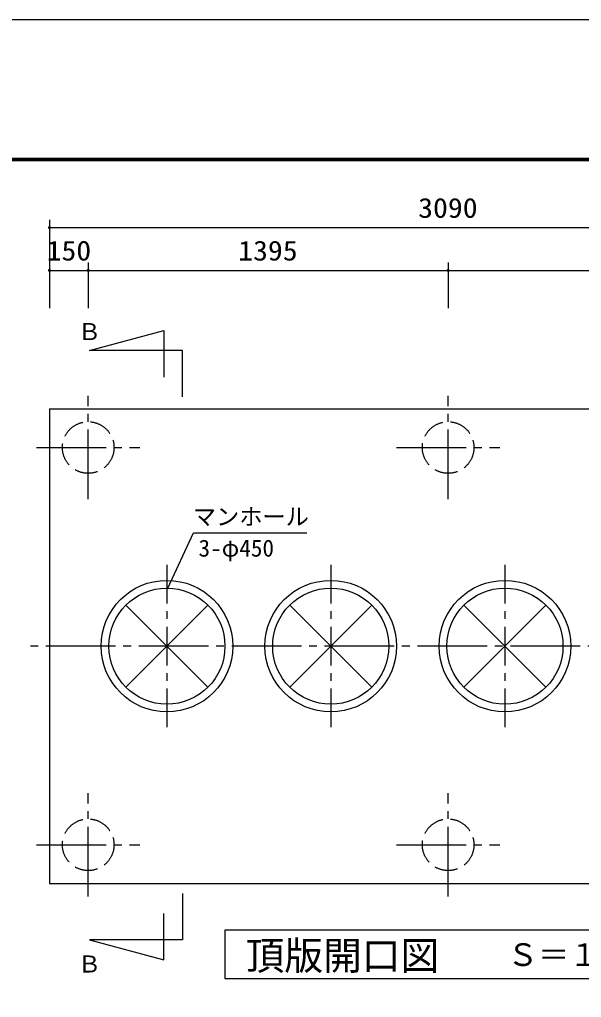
# Model space of a CAD drawing. Units: millimetres, scale not verified. Extents: x -8910 to 8910, y -6308 to 6308.
# Drawn here: x -6545 to -4368, y 2516 to 6308 of the extents above; entities that cross this region are included whole.
import ezdxf
from ezdxf.enums import TextEntityAlignment as Align

# ---------------------------------------------------------------- set-up
doc = ezdxf.new("R2010")
doc.units = ezdxf.units.MM
doc.header["$LTSCALE"] = 30
for name, pattern in [('CHAIN1', [8, 5, -1, 1, -1]), ('CHAIN2', [12, 9, -1, 1, -1]), ('DASHED3', [4, 3, -1])]:
    doc.linetypes.add(name, pattern=pattern)
for name, color, linetype, lineweight in [('0-0_機器', 2, 'Continuous', 25), ('0-1_製作', 5, 'Continuous', 25), ('0-5_空気管', 3, 'Continuous', 25), ('0-6_08', 2, 'CHAIN2', 25), ('0-B_図面枠', 7, 'Continuous', 25), ('0-C_Axis_waku', 7, 'Continuous', 25)]:
    doc.layers.add(name, color=color, linetype=linetype, lineweight=lineweight)
doc.styles.add('ＭＳ ゴシック', font='')
doc.styles.get('ＭＳ ゴシック').set_extended_font_data('MS Gothic')

msp = doc.modelspace()

# ---------------------------------------------------------------- linework, layer by layer
at = {"layer": '0-0_機器'}
msp.add_line((-6429.24, 4798.31), (-3339.24, 4798.31), dxfattribs=at)
msp.add_lwpolyline([(-6429.24, 4798.31), (-6429.24, 2958.31), (-3339.24, 2958.31)], dxfattribs=at)
at = {"layer": '0-0_機器', "color": 3}
msp.add_lwpolyline([(-3720.92, 2590.31), (-3720.92, 2776.62), (-5750.25, 2776.62), (-5750.25, 2590.31)], close=True, dxfattribs=at)
at = {"layer": '0-1_製作', "color": 2}
for p, q in [((-6429.24, 5530.8), (-6429.24, 5335.17)), ((-6429.24, 5365.17), (-6429.24, 5188.8)), ((-6279.24, 5365.17), (-6279.24, 5188.8)), ((-4884.24, 5365.17), (-4884.24, 5188.8))]:
    msp.add_line(p, q, dxfattribs=at)
at = {"layer": '0-1_製作'}
for points in [[(-6429.99, 5506.75), (-6435.24, 5500.8), (-6435.23, 5501.17)], [(-6429.99, 5506.75), (-6429.24, 5500.8), (-6435.24, 5500.8)], [(-6429.24, 5500.8), (-6435.19, 5500.05), (-6435.24, 5500.8)], [(-6429.99, 5506.75), (-6435.23, 5501.17), (-6430.73, 5506.61)], [(-6430.73, 5506.61), (-6435.23, 5501.17), (-6435.13, 5501.92)], [(-6429.24, 5500.8), (-6435.05, 5499.31), (-6435.19, 5500.05)], [(-6430.73, 5506.61), (-6435.13, 5501.92), (-6431.45, 5506.38)], [(-6431.45, 5506.38), (-6435.13, 5501.92), (-6434.95, 5502.65)], [(-6429.24, 5500.8), (-6434.82, 5498.59), (-6435.05, 5499.31)], [(-6431.45, 5506.38), (-6434.95, 5502.65), (-6432.13, 5506.06)], [(-6432.13, 5506.06), (-6434.95, 5502.65), (-6434.67, 5503.35)], [(-6429.24, 5500.8), (-6434.5, 5497.91), (-6434.82, 5498.59)], [(-6432.13, 5506.06), (-6434.67, 5503.35), (-6432.77, 5505.65)], [(-6432.77, 5505.65), (-6434.67, 5503.35), (-6434.31, 5504.01)], [(-6429.24, 5500.8), (-6434.09, 5497.27), (-6434.5, 5497.91)], [(-6432.77, 5505.65), (-6434.31, 5504.01), (-6433.35, 5505.17)], [(-6433.35, 5505.17), (-6434.31, 5504.01), (-6433.86, 5504.62)], [(-6429.24, 5500.8), (-6433.61, 5496.69), (-6434.09, 5497.27)], [(-6429.24, 5500.8), (-6433.06, 5496.18), (-6433.61, 5496.69)], [(-6429.24, 5494.8), (-6433.06, 5496.18), (-6429.24, 5500.8)], [(-6429.24, 5506.8), (-6429.24, 5500.8), (-6429.99, 5506.75)], [(-6428.86, 5506.79), (-6429.24, 5500.8), (-6429.24, 5506.8)], [(-6428.12, 5506.69), (-6429.24, 5500.8), (-6428.86, 5506.79)], [(-6427.39, 5506.5), (-6429.24, 5500.8), (-6428.12, 5506.69)], [(-6426.69, 5506.23), (-6429.24, 5500.8), (-6427.39, 5506.5)], [(-6426.02, 5505.86), (-6429.24, 5500.8), (-6426.69, 5506.23)], [(-6425.42, 5505.42), (-6429.24, 5500.8), (-6426.02, 5505.86)], [(-6424.87, 5504.91), (-6429.24, 5500.8), (-6425.42, 5505.42)], [(-6424.87, 5504.91), (-6423.24, 5500.8), (-6429.24, 5500.8)], [(-6423.24, 5500.8), (-6429.24, 5494.8), (-6429.24, 5500.8)], [(-6423.24, 5500.8), (-6428.49, 5494.85), (-6429.24, 5494.8)], [(-6423.24, 5500.8), (-6427.75, 5494.99), (-6428.49, 5494.85)], [(-6423.25, 5500.42), (-6427.75, 5494.99), (-6423.24, 5500.8)], [(-6423.35, 5499.67), (-6427.75, 5494.99), (-6423.25, 5500.42)], [(-6423.35, 5499.67), (-6427.03, 5495.22), (-6427.75, 5494.99)], [(-6423.53, 5498.94), (-6427.03, 5495.22), (-6423.35, 5499.67)], [(-6423.53, 5498.94), (-6426.35, 5495.54), (-6427.03, 5495.22)], [(-6423.81, 5498.24), (-6426.35, 5495.54), (-6423.53, 5498.94)], [(-6423.81, 5498.24), (-6425.71, 5495.94), (-6426.35, 5495.54)], [(-6424.17, 5497.58), (-6425.71, 5495.94), (-6423.81, 5498.24)], [(-6424.17, 5497.58), (-6425.13, 5496.42), (-6425.71, 5495.94)], [(-6424.62, 5496.97), (-6425.13, 5496.42), (-6424.17, 5497.58)], [(-6424.39, 5504.32), (-6423.24, 5500.8), (-6424.87, 5504.91)], [(-6423.98, 5503.69), (-6423.24, 5500.8), (-6424.39, 5504.32)], [(-6423.66, 5503.01), (-6423.24, 5500.8), (-6423.98, 5503.69)], [(-6423.43, 5502.29), (-6423.24, 5500.8), (-6423.66, 5503.01)], [(-6423.29, 5501.55), (-6423.24, 5500.8), (-6423.43, 5502.29)], [(-6429.24, 5494.8), (-6432.45, 5495.73), (-6433.06, 5496.18)], [(-6429.24, 5494.8), (-6431.79, 5495.37), (-6432.45, 5495.73)], [(-6429.24, 5494.8), (-6431.09, 5495.09), (-6431.79, 5495.37)], [(-6429.24, 5494.8), (-6430.36, 5494.9), (-6431.09, 5495.09)], [(-6429.24, 5494.8), (-6429.62, 5494.81), (-6430.36, 5494.9)], [(-6429.99, 5341.13), (-6435.24, 5335.17), (-6435.23, 5335.55)], [(-6429.99, 5341.13), (-6429.24, 5335.17), (-6435.24, 5335.17)], [(-6429.24, 5335.17), (-6435.19, 5334.42), (-6435.24, 5335.17)], [(-6429.99, 5341.13), (-6435.23, 5335.55), (-6430.73, 5340.99)], [(-6430.73, 5340.99), (-6435.23, 5335.55), (-6435.13, 5336.3)], [(-6429.24, 5335.17), (-6435.05, 5333.68), (-6435.19, 5334.42)], [(-6430.73, 5340.99), (-6435.13, 5336.3), (-6431.45, 5340.75)], [(-6431.45, 5340.75), (-6435.13, 5336.3), (-6434.95, 5337.03)], [(-6429.24, 5335.17), (-6434.82, 5332.97), (-6435.05, 5333.68)], [(-6431.45, 5340.75), (-6434.95, 5337.03), (-6432.13, 5340.43)], [(-6432.13, 5340.43), (-6434.95, 5337.03), (-6434.67, 5337.73)], [(-6429.24, 5335.17), (-6434.5, 5332.28), (-6434.82, 5332.97)], [(-6432.13, 5340.43), (-6434.67, 5337.73), (-6432.77, 5340.03)], [(-6432.77, 5340.03), (-6434.67, 5337.73), (-6434.31, 5338.39)], [(-6429.24, 5335.17), (-6434.09, 5331.65), (-6434.5, 5332.28)], [(-6432.77, 5340.03), (-6434.31, 5338.39), (-6433.35, 5339.55)], [(-6433.35, 5339.55), (-6434.31, 5338.39), (-6433.86, 5339)], [(-6429.24, 5335.17), (-6433.61, 5331.07), (-6434.09, 5331.65)], [(-6429.24, 5335.17), (-6433.06, 5330.55), (-6433.61, 5331.07)], [(-6429.24, 5329.17), (-6433.06, 5330.55), (-6429.24, 5335.17)], [(-6429.24, 5329.17), (-6432.45, 5330.11), (-6433.06, 5330.55)], [(-6429.24, 5329.17), (-6431.79, 5329.75), (-6432.45, 5330.11)], [(-6429.24, 5329.17), (-6431.09, 5329.47), (-6431.79, 5329.75)], [(-6429.24, 5329.17), (-6430.36, 5329.28), (-6431.09, 5329.47)], [(-6429.24, 5329.17), (-6429.62, 5329.19), (-6430.36, 5329.28)], [(-6429.24, 5341.17), (-6429.24, 5335.17), (-6429.99, 5341.13)], [(-6428.86, 5341.16), (-6429.24, 5335.17), (-6429.24, 5341.17)], [(-6428.12, 5341.07), (-6429.24, 5335.17), (-6428.86, 5341.16)], [(-6427.39, 5340.88), (-6429.24, 5335.17), (-6428.12, 5341.07)], [(-6426.69, 5340.6), (-6429.24, 5335.17), (-6427.39, 5340.88)], [(-6426.02, 5340.24), (-6429.24, 5335.17), (-6426.69, 5340.6)], [(-6425.42, 5339.8), (-6429.24, 5335.17), (-6426.02, 5340.24)], [(-6424.87, 5339.28), (-6429.24, 5335.17), (-6425.42, 5339.8)], [(-6424.87, 5339.28), (-6423.24, 5335.17), (-6429.24, 5335.17)], [(-6423.24, 5335.17), (-6429.24, 5329.17), (-6429.24, 5335.17)], [(-6423.24, 5335.17), (-6428.49, 5329.22), (-6429.24, 5329.17)], [(-6423.24, 5335.17), (-6427.75, 5329.36), (-6428.49, 5329.22)], [(-6423.25, 5334.8), (-6427.75, 5329.36), (-6423.24, 5335.17)], [(-6423.35, 5334.05), (-6427.75, 5329.36), (-6423.25, 5334.8)], [(-6423.35, 5334.05), (-6427.03, 5329.6), (-6427.75, 5329.36)], [(-6423.53, 5333.32), (-6427.03, 5329.6), (-6423.35, 5334.05)], [(-6423.53, 5333.32), (-6426.35, 5329.92), (-6427.03, 5329.6)], [(-6423.81, 5332.62), (-6426.35, 5329.92), (-6423.53, 5333.32)], [(-6423.81, 5332.62), (-6425.71, 5330.32), (-6426.35, 5329.92)], [(-6424.17, 5331.96), (-6425.71, 5330.32), (-6423.81, 5332.62)], [(-6424.17, 5331.96), (-6425.13, 5330.8), (-6425.71, 5330.32)], [(-6424.62, 5331.35), (-6425.13, 5330.8), (-6424.17, 5331.96)], [(-6424.39, 5338.7), (-6423.24, 5335.17), (-6424.87, 5339.28)], [(-6423.98, 5338.07), (-6423.24, 5335.17), (-6424.39, 5338.7)], [(-6423.66, 5337.38), (-6423.24, 5335.17), (-6423.98, 5338.07)], [(-6423.43, 5336.67), (-6423.24, 5335.17), (-6423.66, 5337.38)], [(-6423.29, 5335.93), (-6423.24, 5335.17), (-6423.43, 5336.67)], [(-6279.99, 5341.13), (-6285.24, 5335.17), (-6285.23, 5335.55)], [(-6279.99, 5341.13), (-6279.24, 5335.17), (-6285.24, 5335.17)], [(-6279.24, 5335.17), (-6285.19, 5334.42), (-6285.24, 5335.17)], [(-6279.99, 5341.13), (-6285.23, 5335.55), (-6280.73, 5340.99)], [(-6280.73, 5340.99), (-6285.23, 5335.55), (-6285.13, 5336.3)], [(-6279.24, 5335.17), (-6285.05, 5333.68), (-6285.19, 5334.42)], [(-6280.73, 5340.99), (-6285.13, 5336.3), (-6281.45, 5340.75)], [(-6281.45, 5340.75), (-6285.13, 5336.3), (-6284.95, 5337.03)], [(-6279.24, 5335.17), (-6284.82, 5332.97), (-6285.05, 5333.68)], [(-6281.45, 5340.75), (-6284.95, 5337.03), (-6282.13, 5340.43)], [(-6282.13, 5340.43), (-6284.95, 5337.03), (-6284.67, 5337.73)], [(-6279.24, 5335.17), (-6284.5, 5332.28), (-6284.82, 5332.97)], [(-6282.13, 5340.43), (-6284.67, 5337.73), (-6282.77, 5340.03)], [(-6282.77, 5340.03), (-6284.67, 5337.73), (-6284.31, 5338.39)], [(-6279.24, 5335.17), (-6284.09, 5331.65), (-6284.5, 5332.28)], [(-6282.77, 5340.03), (-6284.31, 5338.39), (-6283.35, 5339.55)], [(-6283.35, 5339.55), (-6284.31, 5338.39), (-6283.86, 5339)], [(-6279.24, 5335.17), (-6283.61, 5331.07), (-6284.09, 5331.65)], [(-6279.24, 5335.17), (-6283.06, 5330.55), (-6283.61, 5331.07)], [(-6279.24, 5329.17), (-6283.06, 5330.55), (-6279.24, 5335.17)], [(-6279.24, 5329.17), (-6282.45, 5330.11), (-6283.06, 5330.55)], [(-6279.24, 5329.17), (-6281.79, 5329.75), (-6282.45, 5330.11)], [(-6279.24, 5329.17), (-6281.09, 5329.47), (-6281.79, 5329.75)], [(-6279.24, 5329.17), (-6280.36, 5329.28), (-6281.09, 5329.47)], [(-6279.24, 5329.17), (-6279.62, 5329.19), (-6280.36, 5329.28)], [(-6279.24, 5341.17), (-6279.24, 5335.17), (-6279.99, 5341.13)], [(-6278.86, 5341.16), (-6279.24, 5335.17), (-6279.24, 5341.17)], [(-6278.12, 5341.07), (-6279.24, 5335.17), (-6278.86, 5341.16)], [(-6277.39, 5340.88), (-6279.24, 5335.17), (-6278.12, 5341.07)], [(-6276.69, 5340.6), (-6279.24, 5335.17), (-6277.39, 5340.88)], [(-6276.02, 5340.24), (-6279.24, 5335.17), (-6276.69, 5340.6)], [(-6275.42, 5339.8), (-6279.24, 5335.17), (-6276.02, 5340.24)], [(-6274.87, 5339.28), (-6279.24, 5335.17), (-6275.42, 5339.8)], [(-6274.87, 5339.28), (-6273.24, 5335.17), (-6279.24, 5335.17)], [(-6273.24, 5335.17), (-6279.24, 5329.17), (-6279.24, 5335.17)], [(-6273.24, 5335.17), (-6278.49, 5329.22), (-6279.24, 5329.17)], [(-6273.24, 5335.17), (-6277.75, 5329.36), (-6278.49, 5329.22)], [(-6273.25, 5334.8), (-6277.75, 5329.36), (-6273.24, 5335.17)], [(-6273.35, 5334.05), (-6277.75, 5329.36), (-6273.25, 5334.8)], [(-6273.35, 5334.05), (-6277.03, 5329.6), (-6277.75, 5329.36)], [(-6273.53, 5333.32), (-6277.03, 5329.6), (-6273.35, 5334.05)], [(-6273.53, 5333.32), (-6276.35, 5329.92), (-6277.03, 5329.6)], [(-6273.81, 5332.62), (-6276.35, 5329.92), (-6273.53, 5333.32)], [(-6273.81, 5332.62), (-6275.71, 5330.32), (-6276.35, 5329.92)], [(-6274.17, 5331.96), (-6275.71, 5330.32), (-6273.81, 5332.62)], [(-6274.17, 5331.96), (-6275.13, 5330.8), (-6275.71, 5330.32)], [(-6274.62, 5331.35), (-6275.13, 5330.8), (-6274.17, 5331.96)], [(-6274.39, 5338.7), (-6273.24, 5335.17), (-6274.87, 5339.28)], [(-6273.98, 5338.07), (-6273.24, 5335.17), (-6274.39, 5338.7)], [(-6273.66, 5337.38), (-6273.24, 5335.17), (-6273.98, 5338.07)], [(-6273.43, 5336.67), (-6273.24, 5335.17), (-6273.66, 5337.38)], [(-6273.29, 5335.93), (-6273.24, 5335.17), (-6273.43, 5336.67)], [(-4884.24, 5335.17), (-4890.24, 5335.17), (-4890.23, 5335.55)], [(-4884.24, 5335.17), (-4890.19, 5334.42), (-4890.24, 5335.17)], [(-4884.24, 5341.17), (-4890.23, 5335.55), (-4890.13, 5336.3)], [(-4884.24, 5335.17), (-4890.23, 5335.55), (-4884.24, 5341.17)], [(-4884.24, 5335.17), (-4890.05, 5333.68), (-4890.19, 5334.42)], [(-4884.24, 5341.17), (-4890.13, 5336.3), (-4884.99, 5341.13)], [(-4884.99, 5341.13), (-4890.13, 5336.3), (-4889.95, 5337.03)], [(-4884.24, 5335.17), (-4889.82, 5332.97), (-4890.05, 5333.68)], [(-4884.99, 5341.13), (-4889.95, 5337.03), (-4885.73, 5340.99)], [(-4885.73, 5340.99), (-4889.95, 5337.03), (-4889.67, 5337.73)], [(-4884.24, 5335.17), (-4889.5, 5332.28), (-4889.82, 5332.97)], [(-4885.73, 5340.99), (-4889.67, 5337.73), (-4886.45, 5340.75)], [(-4886.45, 5340.75), (-4889.67, 5337.73), (-4889.31, 5338.39)], [(-4884.24, 5335.17), (-4889.09, 5331.65), (-4889.5, 5332.28)], [(-4886.45, 5340.75), (-4889.31, 5338.39), (-4887.13, 5340.43)], [(-4887.13, 5340.43), (-4889.31, 5338.39), (-4888.86, 5339)], [(-4884.24, 5335.17), (-4888.61, 5331.07), (-4889.09, 5331.65)], [(-4887.13, 5340.43), (-4888.86, 5339), (-4887.77, 5340.03)], [(-4887.77, 5340.03), (-4888.86, 5339), (-4888.35, 5339.55)], [(-4884.24, 5329.17), (-4888.61, 5331.07), (-4884.24, 5335.17)], [(-4884.24, 5329.17), (-4888.06, 5330.55), (-4888.61, 5331.07)], [(-4884.24, 5329.17), (-4887.45, 5330.11), (-4888.06, 5330.55)], [(-4884.24, 5329.17), (-4886.79, 5329.75), (-4887.45, 5330.11)], [(-4884.24, 5329.17), (-4886.09, 5329.47), (-4886.79, 5329.75)], [(-4884.24, 5329.17), (-4885.36, 5329.28), (-4886.09, 5329.47)], [(-4884.24, 5329.17), (-4884.62, 5329.19), (-4885.36, 5329.28)], [(-4883.86, 5341.16), (-4884.24, 5335.17), (-4884.24, 5341.17)], [(-4883.12, 5341.07), (-4884.24, 5335.17), (-4883.86, 5341.16)], [(-4882.39, 5340.88), (-4884.24, 5335.17), (-4883.12, 5341.07)], [(-4881.68, 5340.6), (-4884.24, 5335.17), (-4882.39, 5340.88)], [(-4881.02, 5340.24), (-4884.24, 5335.17), (-4881.68, 5340.6)], [(-4880.41, 5339.8), (-4884.24, 5335.17), (-4881.02, 5340.24)], [(-4879.87, 5339.28), (-4884.24, 5335.17), (-4880.41, 5339.8)], [(-4879.39, 5338.7), (-4884.24, 5335.17), (-4879.87, 5339.28)], [(-4879.39, 5338.7), (-4878.24, 5335.17), (-4884.24, 5335.17)], [(-4878.24, 5335.17), (-4884.24, 5329.17), (-4884.24, 5335.17)], [(-4878.25, 5334.8), (-4884.24, 5329.17), (-4878.24, 5335.17)], [(-4878.35, 5334.05), (-4884.24, 5329.17), (-4878.25, 5334.8)], [(-4878.35, 5334.05), (-4883.49, 5329.22), (-4884.24, 5329.17)], [(-4878.53, 5333.32), (-4883.49, 5329.22), (-4878.35, 5334.05)], [(-4878.53, 5333.32), (-4882.75, 5329.36), (-4883.49, 5329.22)], [(-4878.81, 5332.62), (-4882.75, 5329.36), (-4878.53, 5333.32)], [(-4878.81, 5332.62), (-4882.03, 5329.6), (-4882.75, 5329.36)], [(-4879.17, 5331.96), (-4882.03, 5329.6), (-4878.81, 5332.62)], [(-4879.17, 5331.96), (-4881.35, 5329.92), (-4882.03, 5329.6)], [(-4879.62, 5331.35), (-4881.35, 5329.92), (-4879.17, 5331.96)], [(-4879.62, 5331.35), (-4880.71, 5330.32), (-4881.35, 5329.92)], [(-4880.13, 5330.8), (-4880.71, 5330.32), (-4879.62, 5331.35)], [(-4878.98, 5338.07), (-4878.24, 5335.17), (-4879.39, 5338.7)], [(-4878.66, 5337.38), (-4878.24, 5335.17), (-4878.98, 5338.07)], [(-4878.43, 5336.67), (-4878.24, 5335.17), (-4878.66, 5337.38)], [(-4878.29, 5335.93), (-4878.24, 5335.17), (-4878.43, 5336.67)]]:
    msp.add_solid(points, dxfattribs=at)
at = {"layer": '0-5_空気管', "color": 2}
for p, q in [((-6429.24, 5500.8), (-3339.24, 5500.8)), ((-6429.24, 5335.17), (-6279.24, 5335.17)), ((-6279.24, 5335.17), (-4884.24, 5335.17)), ((-4884.24, 5335.17), (-3489.24, 5335.17))]:
    msp.add_line(p, q, dxfattribs=at)
at = {"layer": '0-5_空気管'}
for p, q in [((-5986.2, 5101.51), (-5986.2, 4921.51)), ((-5914.2, 4844.34), (-5914.2, 5024.34)), ((-6133.34, 4037.41), (-5815.14, 3719.21)), ((-6133.34, 3719.21), (-5815.14, 4037.41)), ((-5498.34, 4037.41), (-5180.14, 3719.21)), ((-5498.34, 3719.21), (-5180.14, 4037.41)), ((-4823.34, 4037.41), (-4505.14, 3719.21)), ((-4823.34, 3719.21), (-4505.14, 4037.41)), ((-5914.2, 2919.1), (-5914.2, 2739.1)), ((-5986.2, 2661.93), (-5986.2, 2841.93))]:
    msp.add_line(p, q, dxfattribs=at)
at = {"layer": '0-5_空気管', "color": 4}
for p, q in [((-5970.25, 4103.27), (-5870.86, 4317.95)), ((-5870.86, 4317.95), (-5432.17, 4317.95))]:
    msp.add_line(p, q, dxfattribs=at)
at = {"layer": '0-5_空気管', "linetype": 'CHAIN1'}
for p, q in [((-5974.24, 4193.68), (-5974.24, 3560.6)), ((-5339.24, 4193.68), (-5339.24, 3560.6)), ((-4664.24, 4193.68), (-4664.24, 3560.6))]:
    msp.add_line(p, q, dxfattribs=at)
at = {"layer": '0-5_空気管', "linetype": 'CHAIN2'}
msp.add_line((-3293.16, 3878.31), (-6523.78, 3878.31), dxfattribs=at)
at = {"layer": '0-5_空気管'}
for points in [[(-5914.2, 5024.34), (-6274.2, 5024.34), (-5986.2, 5101.51)], [(-5914.2, 2739.1), (-6274.2, 2739.1), (-5986.2, 2661.93)]]:
    msp.add_lwpolyline(points, dxfattribs=at)
for centre, radius in [((-5974.24, 3878.31), 255), ((-5339.24, 3878.31), 255), ((-4664.24, 3878.31), 255), ((-5974.24, 3878.31), 225), ((-5339.24, 3878.31), 225), ((-4664.24, 3878.31), 225)]:
    msp.add_circle(centre, radius, dxfattribs=at)
at = {"layer": '0-6_08'}
for p, q in [((-6279.24, 4448.31), (-6279.24, 4848.31)), ((-4884.24, 4448.31), (-4884.24, 4848.31)), ((-6479.24, 4648.31), (-6079.24, 4648.31)), ((-5084.24, 4648.31), (-4684.24, 4648.31)), ((-6279.24, 2908.31), (-6279.24, 3308.31)), ((-4884.24, 2908.31), (-4884.24, 3308.31)), ((-6479.24, 3108.31), (-6079.24, 3108.31)), ((-5084.24, 3108.31), (-4684.24, 3108.31))]:
    msp.add_line(p, q, dxfattribs=at)
at = {"layer": '0-6_08', "linetype": 'DASHED3'}
for centre in [(-6279.24, 4648.31), (-4884.24, 4648.31), (-6279.24, 3108.31), (-4884.24, 3108.31)]:
    msp.add_circle(centre, 100, dxfattribs=at)
at = {"layer": '0-B_図面枠'}
msp.add_lwpolyline([(-8910, -6307.5), (-8910, 6307.5), (8910, 6307.5), (8910, -6307.5)], close=True, dxfattribs=at)
at = {"layer": '0-C_Axis_waku'}
for p, q in [((-7778.4, 5769.9), (8408.4, 5769.9)), ((-7777.8, 5769.3), (8407.8, 5769.3)), ((-7777.2, 5768.7), (8407.2, 5768.7)), ((-7776.6, 5768.1), (8406.6, 5768.1)), ((-7776, 5767.5), (8406, 5767.5)), ((-7775.4, 5766.9), (8405.4, 5766.9)), ((-7774.8, 5766.3), (8404.8, 5766.3)), ((-7774.2, 5765.7), (8404.2, 5765.7)), ((-7773.6, 5765.1), (8403.6, 5765.1)), ((-7773, 5764.5), (8403, 5764.5)), ((-7772.4, 5763.9), (8402.4, 5763.9)), ((-7771.8, 5763.3), (8401.8, 5763.3)), ((-7771.2, 5762.7), (8401.2, 5762.7)), ((-7770.6, 5762.1), (8400.6, 5762.1)), ((-7770, 5761.5), (8400, 5761.5))]:
    msp.add_line(p, q, dxfattribs=at)

# ---------------------------------------------------------------- texts
at = {"layer": '0-0_機器', "color": 4, "style": 'ＭＳ ゴシック'}
for s, height, p in [('頂版開口図', 110, (-5669.01, 2590.34)), ('Ｓ＝１／３０', 87.98, (-4655.45, 2612.01))]:
    msp.add_text(s, height=height, dxfattribs=at).set_placement(p, align=Align.BOTTOM_LEFT)
at = {"layer": '0-1_製作', "color": 4, "style": 'ＭＳ ゴシック', "width": 1.1}
for s, p in [('3090', (-5000.49, 5515.8)), ('150', (-6440.49, 5350.17)), ('1395', (-5697.99, 5350.17))]:
    msp.add_text(s, height=76.98, dxfattribs=at).set_placement(p, align=Align.BOTTOM_LEFT)
at = {"layer": '0-5_空気管', "color": 4, "style": 'ＭＳ ゴシック'}
for s, p in [('Ｂ', (-6319.46, 5044.97)), ('マンホール', (-5873.87, 4327.66)), ('3-φ450', (-5851.71, 4205.6)), ('Ｂ', (-6319.46, 2593.25))]:
    msp.add_text(s, height=65.98, dxfattribs=at).set_placement(p, align=Align.BOTTOM_LEFT)

doc.saveas('drawing.dxf')
